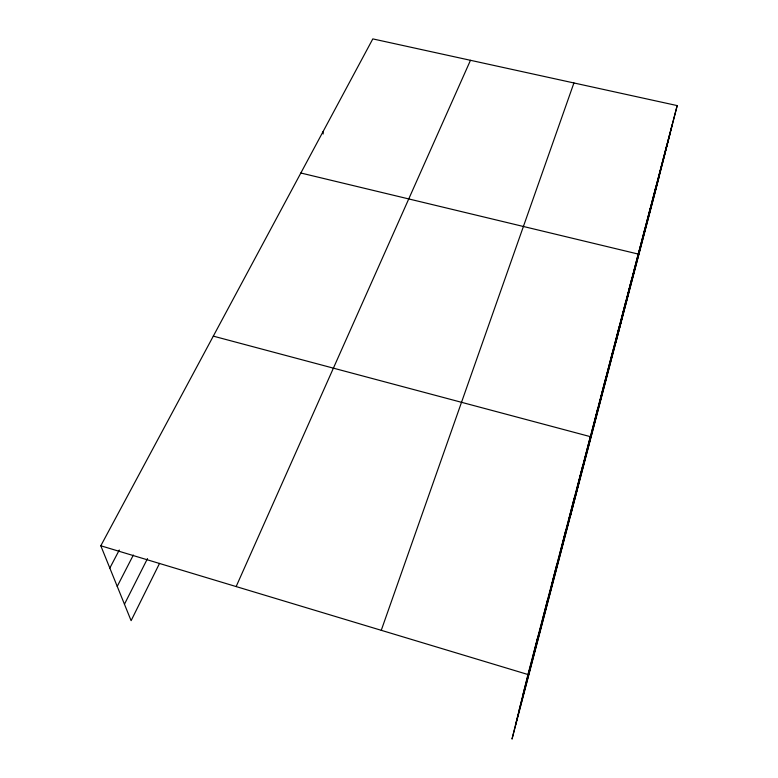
<?xml version="1.0" encoding="UTF-8"?>
<svg xmlns="http://www.w3.org/2000/svg" width="778" height="778" viewBox="0 0 778 778"><rect width="100%" height="100%" fill="white"/><g stroke="black" fill="none" stroke-linecap="round" stroke-linejoin="round"><path stroke-width="1.17" d="M677.191 105.594L527.961 674.526L512.012 739.1L653.967 196.824L677.191 105.594L372.808 38.9L100.809 545.777L131.103 620.669L159.558 563.35M533.008 656.408L538.006 636.229M542.422 620.474L547.634 599.517M551.476 585.96L556.873 564.303M560.17 552.769L565.742 530.479M568.543 520.842L574.271 497.988M576.605 490.091L582.469 466.732M570.128 517.098L590.356 436.653L213.308 336.135M591.854 431.907L597.951 407.691M599.079 404.346L605.274 379.771M606.052 377.748L612.344 352.842M612.792 352.045L619.162 326.857M619.298 327.198L625.736 301.757M625.6 303.177L632.096 277.513M615.933 342.135L638.252 254.075L300.843 173.008M637.775 256.75L644.369 230.716M643.649 234.314L650.291 208.144M649.348 212.598L656.029 186.302M654.862 191.563L666.94 144.679M665.394 151.389L672.143 124.83M523.195 693.84L670.422 132.202M519.286 709.643L664.772 154.384M515.493 724.999L659.18 176.343M381.259 630.306L573.921 82.964M236.142 586.573L470.476 60.295M124.451 604.234L147.499 558.585M117.225 586.379L133.339 555.054M109.824 568.076L119.297 550.017M100.809 545.777L527.961 674.526M323.035 131.657L323.162 134.001"/></g></svg>
